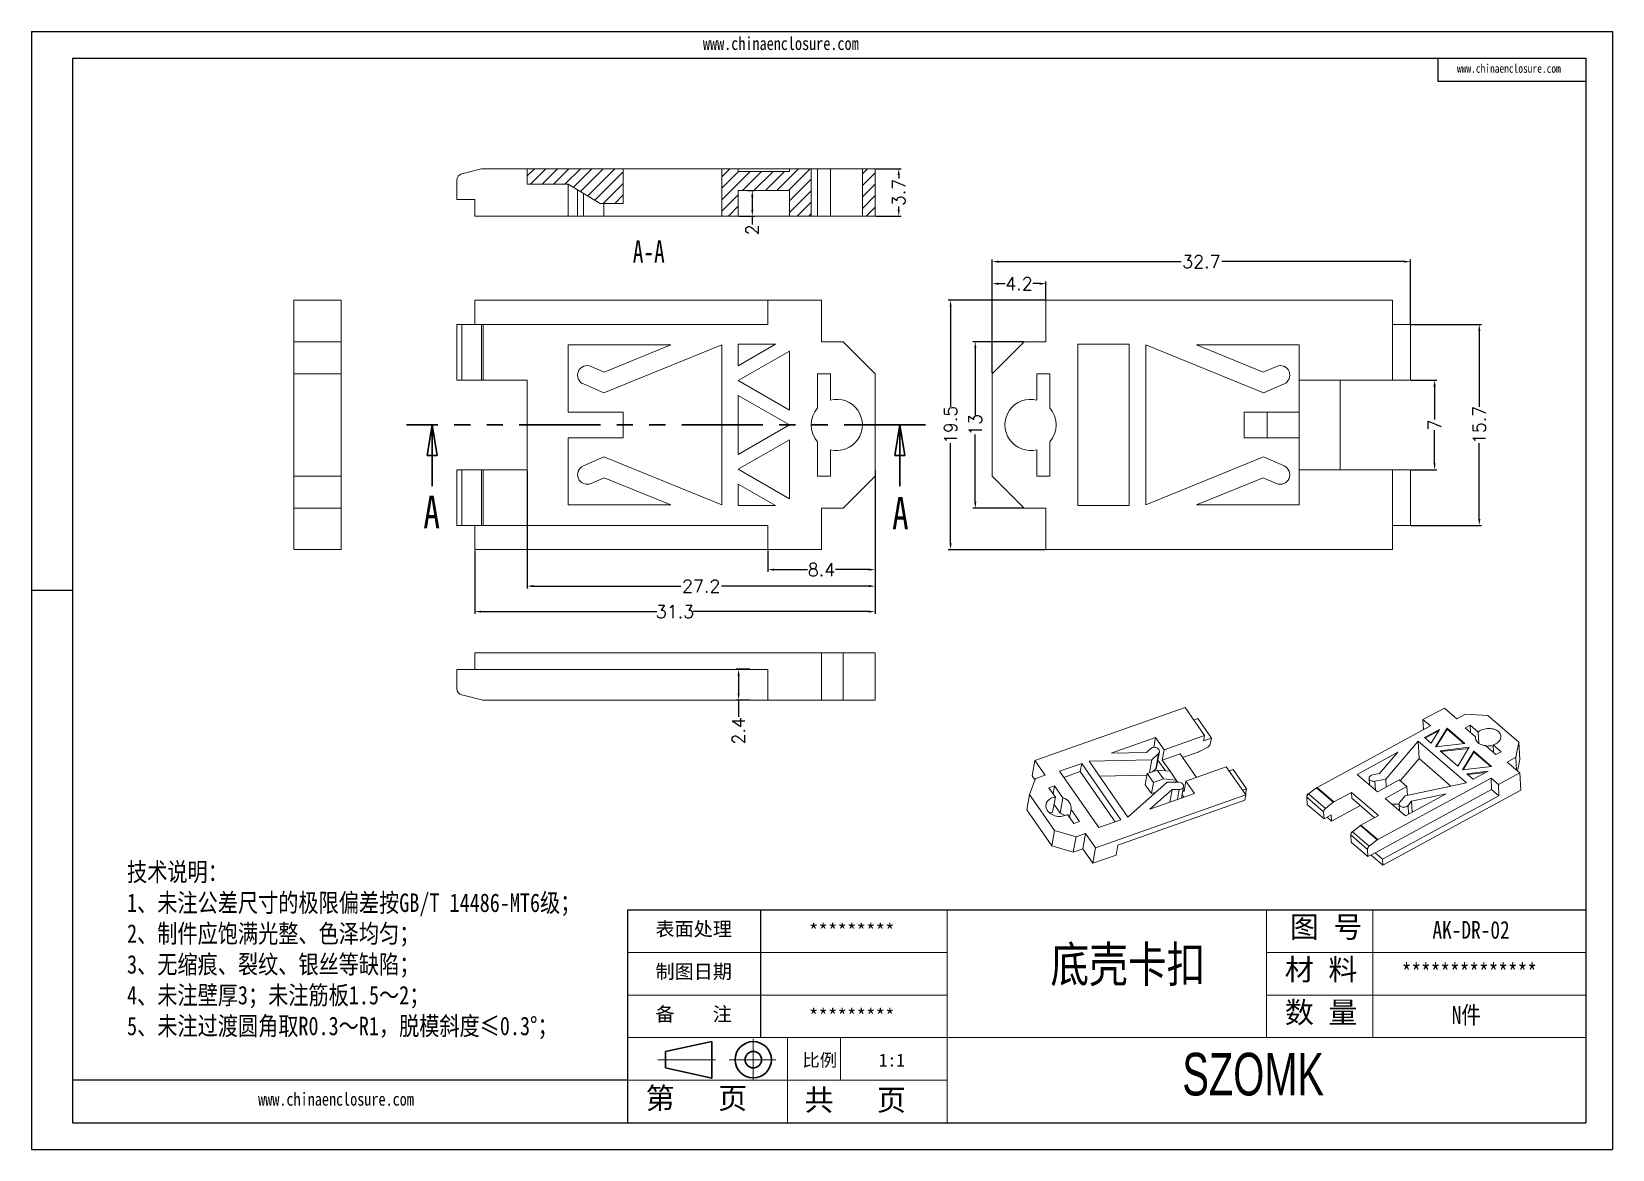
# Model space of a CAD drawing. Header units: inches. Extents: x 2138 to 2945, y 519 to 737.
# Drawn here: x 2821.9 to 2945.4, y 519 to 606.4 of the extents above; entities that cross this region are included whole.
import ezdxf

# ---------------------------------------------------------------- set-up
doc = ezdxf.new("R2010")
doc.units = ezdxf.units.IN
doc.linetypes.add('CENTER2', pattern=[28.575, 19.05, -3.175, 3.175, -3.175])
doc.linetypes.add('PHANTOM', pattern=[12.7, 6.35, -1.27, 1.27, -1.27, 1.27, -1.27])
doc.layers.add('文字', color=81, linetype='Continuous')
for name, color, linetype, lineweight in [('粗实线', 7, 'Continuous', 30), ('细实线', 3, 'Continuous', 9), ('细点划线', 2, 'CENTER2', 9)]:
    doc.layers.add(name, color=color, linetype=linetype, lineweight=lineweight)
doc.styles.add('SLDTEXTSTYLE0', font='TXT', dxfattribs={"width": 0.75})
doc.styles.add('SLDTEXTSTYLE3', font='TXT', dxfattribs={"width": 0.7})
doc.styles.get("Standard").update_dxf_attribs({"font": 'txt', "bigfont": 'gbcbig.shx'})
doc.styles.add('宋体', font='', dxfattribs={"width": 0.8, "height": 3.5})
doc.styles.add('长仿宋', font='', dxfattribs={"width": 0.7, "height": 4})
doc.styles.get('宋体').set_extended_font_data('SimSun')
doc.styles.get('长仿宋').set_extended_font_data('SimSun')
doc.dimstyles.new('1', dxfattribs={"dimtxt": 1, "dimasz": 0.5, "dimexe": 0.18, "dimexo": 0.0625, "dimgap": 0.09, "dimtad": 0, "dimzin": 12, "dimdsep": 46, "dimtxsty": 'Standard', "dimcen": 0.2, "dimclrd": 3, "dimclre": 3, "dimadec": 0, "dimazin": 0, "dimtfac": 1, "dimtofl": 0, "dimtmove": 0, "dimatfit": 3, "dimfxl": 1, "dimtolj": 1, "dimtzin": 0, "dimarcsym": 0})
pattern_1 = [(45, (0, -1.551), (-0.4490128, 0.4490128), [])]

# ---------------------------------------------------------------- blocks, each defined once
blk = doc.blocks.new('_CLOSED')
at = {"color": 0, "linetype": 'ByBlock', "lineweight": -2}
for p, q in [((-1, 0.166667), (0, 0)), ((-1, 0.166667), (-1, -0.166667)), ((0, 0), (-1, -0.166667)), ((0, 0), (-1, 0))]:
    blk.add_line(p, q, dxfattribs=at)
blk = doc.blocks.new('*D174')
at = {"color": 3, "lineweight": -2}
for p, q in [((2899.37, 582.16), (2895.43, 582.16)), ((2895.61, 581.66), (2895.61, 576.42)), ((2895.61, 569.66), (2895.61, 574.9)), ((2899.37, 569.16), (2895.43, 569.16))]:
    blk.add_line(p, q, dxfattribs=at)
at = {"color": 3}
for points in [[(2895.53, 581.66), (2895.7, 581.66), (2895.61, 582.16)], [(2895.53, 569.66), (2895.7, 569.66), (2895.61, 569.16)]]:
    blk.add_solid(points, dxfattribs=at)
at = {"layer": 'Defpoints', "color": 0}
for p in [(2895.61, 582.16), (2899.43, 582.16), (2899.43, 569.16)]:
    blk.add_point(p, dxfattribs=at)
at = {"color": 0, "insert": (2895.61, 575.66), "char_height": 1, "attachment_point": 5, "rotation": 90}
blk.add_mtext('\\A1;13', dxfattribs=at)
blk = doc.blocks.new('*D175')
at = {"color": 3, "lineweight": -2}
for p, q in [((2901.07, 585.41), (2893.5, 585.41)), ((2893.68, 584.91), (2893.68, 577.08)), ((2893.68, 566.41), (2893.68, 574.24)), ((2901.07, 565.91), (2893.5, 565.91))]:
    blk.add_line(p, q, dxfattribs=at)
at = {"color": 3}
for points in [[(2893.6, 584.91), (2893.76, 584.91), (2893.68, 585.41)], [(2893.6, 566.41), (2893.76, 566.41), (2893.68, 565.91)]]:
    blk.add_solid(points, dxfattribs=at)
at = {"layer": 'Defpoints', "color": 0}
for p in [(2893.68, 585.41), (2901.13, 585.41), (2901.13, 565.91)]:
    blk.add_point(p, dxfattribs=at)
at = {"color": 0, "insert": (2893.68, 575.66), "char_height": 1, "attachment_point": 5, "rotation": 90}
blk.add_mtext('\\A1;19.5', dxfattribs=at)
blk = doc.blocks.new('*D176')
at = {"color": 3, "lineweight": -2}
for p, q in [((2896.93, 579.72), (2896.93, 586.88)), ((2901.13, 585.47), (2901.13, 586.88)), ((2897.43, 586.7), (2897.94, 586.7)), ((2900.63, 586.7), (2900.12, 586.7))]:
    blk.add_line(p, q, dxfattribs=at)
at = {"color": 3}
for points in [[(2897.43, 586.78), (2897.43, 586.61), (2896.93, 586.7)], [(2900.63, 586.78), (2900.63, 586.61), (2901.13, 586.7)]]:
    blk.add_solid(points, dxfattribs=at)
at = {"layer": 'Defpoints', "color": 0}
for p in [(2901.13, 586.7), (2901.13, 585.41), (2896.93, 579.66)]:
    blk.add_point(p, dxfattribs=at)
at = {"color": 0, "insert": (2899.03, 586.7), "char_height": 1, "attachment_point": 5}
blk.add_mtext('\\A1;4.2', dxfattribs=at)
blk = doc.blocks.new('*D177')
at = {"color": 3, "lineweight": -2}
for p, q in [((2896.93, 579.72), (2896.93, 588.6)), ((2897.43, 588.42), (2911.69, 588.42)), ((2929.13, 588.42), (2914.87, 588.42)), ((2929.63, 583.57), (2929.63, 588.6))]:
    blk.add_line(p, q, dxfattribs=at)
at = {"color": 3}
for points in [[(2897.43, 588.5), (2897.43, 588.34), (2896.93, 588.42)], [(2929.13, 588.5), (2929.13, 588.34), (2929.63, 588.42)]]:
    blk.add_solid(points, dxfattribs=at)
at = {"layer": 'Defpoints', "color": 0}
for p in [(2929.63, 588.42), (2929.63, 583.51), (2896.93, 579.66)]:
    blk.add_point(p, dxfattribs=at)
at = {"color": 0, "insert": (2913.28, 588.42), "char_height": 1, "attachment_point": 5}
blk.add_mtext('\\A1;32.7', dxfattribs=at)
blk = doc.blocks.new('*D178')
at = {"color": 3, "lineweight": -2}
for p, q in [((2929.69, 579.16), (2931.69, 579.16)), ((2931.51, 578.66), (2931.51, 576.08)), ((2931.51, 572.66), (2931.51, 575.24)), ((2929.69, 572.16), (2931.69, 572.16))]:
    blk.add_line(p, q, dxfattribs=at)
at = {"color": 3}
for points in [[(2931.42, 578.66), (2931.59, 578.66), (2931.51, 579.16)], [(2931.42, 572.66), (2931.59, 572.66), (2931.51, 572.16)]]:
    blk.add_solid(points, dxfattribs=at)
at = {"layer": 'Defpoints', "color": 0}
for p in [(2929.63, 579.16), (2931.51, 579.16), (2929.63, 572.16)]:
    blk.add_point(p, dxfattribs=at)
at = {"color": 0, "insert": (2931.51, 575.66), "char_height": 1, "attachment_point": 5, "rotation": 90}
blk.add_mtext('\\A1;7', dxfattribs=at)
blk = doc.blocks.new('*D179')
at = {"color": 3, "lineweight": -2}
for p, q in [((2929.69, 583.51), (2935.18, 583.51)), ((2935, 583.01), (2935, 577.08)), ((2935, 568.31), (2935, 574.24)), ((2929.69, 567.81), (2935.18, 567.81))]:
    blk.add_line(p, q, dxfattribs=at)
at = {"color": 3}
for points in [[(2934.92, 583.01), (2935.09, 583.01), (2935, 583.51)], [(2934.92, 568.31), (2935.09, 568.31), (2935, 567.81)]]:
    blk.add_solid(points, dxfattribs=at)
at = {"layer": 'Defpoints', "color": 0}
for p in [(2929.63, 583.51), (2935, 583.51), (2929.63, 567.81)]:
    blk.add_point(p, dxfattribs=at)
at = {"color": 0, "insert": (2935, 575.66), "char_height": 1, "attachment_point": 5, "rotation": 90}
blk.add_mtext('\\A1;15.7', dxfattribs=at)
blk = doc.blocks.new('*D180')
at = {"color": 3, "lineweight": -2}
for p, q in [((2887.79, 571.6), (2887.79, 564.17)), ((2879.39, 565.85), (2879.39, 564.17)), ((2879.89, 564.35), (2882.5, 564.35)), ((2887.29, 564.35), (2884.68, 564.35))]:
    blk.add_line(p, q, dxfattribs=at)
at = {"color": 3}
for points in [[(2879.89, 564.43), (2879.89, 564.27), (2879.39, 564.35)], [(2887.29, 564.43), (2887.29, 564.27), (2887.79, 564.35)]]:
    blk.add_solid(points, dxfattribs=at)
at = {"layer": 'Defpoints', "color": 0}
for p in [(2887.79, 571.66), (2879.39, 565.91), (2879.39, 564.35)]:
    blk.add_point(p, dxfattribs=at)
at = {"color": 0, "insert": (2883.59, 564.35), "char_height": 1, "attachment_point": 5}
blk.add_mtext('\\A1;8.4', dxfattribs=at)
blk = doc.blocks.new('*D181')
at = {"color": 3, "lineweight": -2}
for p, q in [((2887.79, 571.6), (2887.79, 560.89)), ((2856.49, 565.85), (2856.49, 560.89)), ((2856.99, 561.07), (2870.72, 561.07)), ((2887.29, 561.07), (2873.56, 561.07))]:
    blk.add_line(p, q, dxfattribs=at)
at = {"color": 3}
for points in [[(2856.99, 561.15), (2856.99, 560.99), (2856.49, 561.07)], [(2887.29, 561.15), (2887.29, 560.99), (2887.79, 561.07)]]:
    blk.add_solid(points, dxfattribs=at)
at = {"layer": 'Defpoints', "color": 0}
for p in [(2887.79, 571.66), (2856.49, 565.91), (2887.79, 561.07)]:
    blk.add_point(p, dxfattribs=at)
at = {"color": 0, "insert": (2872.14, 561.07), "char_height": 1, "attachment_point": 5}
blk.add_mtext('\\A1;31.3', dxfattribs=at)
blk = doc.blocks.new('*D182')
at = {"color": 3, "lineweight": -2}
for p, q in [((2860.59, 572.1), (2860.59, 562.88)), ((2887.79, 572.1), (2887.79, 562.88)), ((2861.09, 563.06), (2872.6, 563.06)), ((2887.29, 563.06), (2875.78, 563.06))]:
    blk.add_line(p, q, dxfattribs=at)
at = {"color": 3}
for points in [[(2861.09, 563.15), (2861.09, 562.98), (2860.59, 563.06)], [(2887.29, 563.15), (2887.29, 562.98), (2887.79, 563.06)]]:
    blk.add_solid(points, dxfattribs=at)
at = {"layer": 'Defpoints', "color": 0}
for p in [(2860.59, 572.16), (2887.79, 572.16), (2887.79, 563.06)]:
    blk.add_point(p, dxfattribs=at)
at = {"color": 0, "insert": (2874.19, 563.06), "char_height": 1, "attachment_point": 5}
blk.add_mtext('\\A1;27.2', dxfattribs=at)
blk = doc.blocks.new('*D183')
at = {"color": 3, "lineweight": -2}
for p, q in [((2887.85, 595.68), (2889.81, 595.68)), ((2889.63, 595.18), (2889.63, 594.92)), ((2887.85, 591.98), (2889.81, 591.98)), ((2889.63, 592.48), (2889.63, 592.74))]:
    blk.add_line(p, q, dxfattribs=at)
at = {"color": 3}
for points in [[(2889.54, 595.18), (2889.71, 595.18), (2889.63, 595.68)], [(2889.54, 592.48), (2889.71, 592.48), (2889.63, 591.98)]]:
    blk.add_solid(points, dxfattribs=at)
at = {"layer": 'Defpoints', "color": 0}
for p in [(2887.79, 595.68), (2889.63, 595.68), (2887.79, 591.98)]:
    blk.add_point(p, dxfattribs=at)
at = {"color": 0, "insert": (2889.63, 593.83), "char_height": 1, "attachment_point": 5, "rotation": 90}
blk.add_mtext('\\A1;3.7', dxfattribs=at)
blk = doc.blocks.new('*D184')
at = {"color": 3, "lineweight": -2}
for p, q in [((2877.81, 593.98), (2878.36, 593.98)), ((2878.18, 593.48), (2878.18, 592.48)), ((2877.15, 591.98), (2878.36, 591.98)), ((2878.18, 591.98), (2878.18, 591.32))]:
    blk.add_line(p, q, dxfattribs=at)
at = {"color": 3}
for points in [[(2878.1, 593.48), (2878.27, 593.48), (2878.18, 593.98)], [(2878.1, 592.48), (2878.27, 592.48), (2878.18, 591.98)]]:
    blk.add_solid(points, dxfattribs=at)
at = {"layer": 'Defpoints', "color": 0}
for p in [(2877.75, 593.98), (2878.18, 593.98), (2877.09, 591.98)]:
    blk.add_point(p, dxfattribs=at)
at = {"color": 0, "insert": (2878.18, 590.9), "char_height": 1, "attachment_point": 5, "rotation": 90}
blk.add_mtext('\\A1;2', dxfattribs=at)
blk = doc.blocks.new('*D185')
at = {"color": 3, "lineweight": -2}
for p, q in [((2877.98, 556.56), (2876.93, 556.56)), ((2877.11, 556.06), (2877.11, 554.66)), ((2877.98, 554.16), (2876.93, 554.16)), ((2877.11, 554.16), (2877.11, 552.84))]:
    blk.add_line(p, q, dxfattribs=at)
at = {"color": 3}
for points in [[(2877.03, 556.06), (2877.19, 556.06), (2877.11, 556.56)], [(2877.03, 554.66), (2877.19, 554.66), (2877.11, 554.16)]]:
    blk.add_solid(points, dxfattribs=at)
at = {"layer": 'Defpoints', "color": 0}
for p in [(2878.04, 556.56), (2877.11, 554.16), (2878.04, 554.16)]:
    blk.add_point(p, dxfattribs=at)
at = {"color": 0, "insert": (2877.11, 551.75), "char_height": 1, "attachment_point": 5, "rotation": 90}
blk.add_mtext('\\A1;2.4', dxfattribs=at)

msp = doc.modelspace()

# ---------------------------------------------------------------- hatches: boundary and pattern name
at = {"linetype": 'Continuous', "lineweight": 0}
h = msp.add_hatch(dxfattribs=at)
h.set_pattern_fill('ANSI31', color=4, scale=0.2, style=0)
h.set_pattern_definition(pattern_1)
h.paths.add_polyline_path([(2868.089, 592.978), (2868.089, 595.678), (2860.589, 595.678), (2860.589, 594.478), (2863.789, 594.478), (2866.289, 592.978)], flags=0)
h = msp.add_hatch(dxfattribs=at)
h.set_pattern_fill('ANSI31', color=4, scale=0.2, style=0)
h.set_pattern_definition(pattern_1)
h.paths.add_polyline_path([(2882.789, 591.978), (2882.789, 595.678), (2881.089, 595.678), (2881.089, 595.478), (2877.089, 595.478), (2877.089, 595.678), (2875.789, 595.678), (2875.789, 591.978), (2877.089, 591.978), (2877.089, 593.978), (2881.089, 593.978), (2881.089, 591.978)], flags=0)
h = msp.add_hatch(dxfattribs=at)
h.set_pattern_fill('ANSI31', color=4, scale=0.2, style=0)
h.set_pattern_definition(pattern_1)
h.paths.add_polyline_path([(2887.789, 591.978), (2887.789, 595.678), (2886.789, 595.678), (2886.789, 591.978)], flags=0)

# ---------------------------------------------------------------- linework, layer by layer
for p, q in [((2821.856, 606.398), (2945.405, 606.398)), ((2821.856, 606.398), (2821.856, 519.041)), ((2945.405, 606.398), (2945.405, 519.041)), ((2825.053, 604.318), (2943.325, 604.318)), ((2825.053, 604.318), (2825.053, 521.121)), ((2931.77, 604.318), (2931.77, 602.513)), ((2943.325, 604.318), (2943.325, 521.121)), ((2931.77, 602.513), (2943.325, 602.513)), ((2825.053, 562.72), (2821.856, 562.72)), ((2821.856, 559.484), (2821.856, 519.041)), ((2868.447, 521.121), (2868.447, 537.76)), ((2868.447, 537.76), (2943.325, 537.76)), ((2878.847, 527.776), (2878.847, 537.76)), ((2868.447, 524.448), (2825.053, 524.448)), ((2825.053, 521.121), (2943.325, 521.121)), ((2821.856, 519.041), (2945.405, 519.041)), ((2821.856, 519.041), (2879.055, 519.041))]:
    msp.add_line(p, q)
at = {"color": 7, "linetype": 'Continuous', "lineweight": 15}
for p, q in [((2857.029, 595.663), (2855.468, 595.273)), ((2860.589, 595.678), (2857.151, 595.678)), ((2860.589, 595.678), (2860.589, 594.478)), ((2868.089, 595.678), (2860.589, 595.678)), ((2868.089, 595.678), (2868.089, 592.978)), ((2868.089, 595.678), (2875.789, 595.678)), ((2877.089, 595.678), (2875.789, 595.678)), ((2875.789, 595.678), (2875.789, 591.978)), ((2877.089, 595.478), (2877.089, 595.678)), ((2881.089, 595.678), (2877.089, 595.678)), ((2881.089, 595.678), (2881.089, 595.478)), ((2882.789, 595.678), (2881.089, 595.678)), ((2883.289, 595.678), (2882.789, 595.678)), ((2882.789, 591.978), (2882.789, 595.678)), ((2883.289, 591.978), (2883.289, 595.678)), ((2884.289, 595.678), (2883.289, 595.678)), ((2884.289, 595.678), (2884.289, 591.978)), ((2886.789, 595.678), (2884.289, 595.678)), ((2886.789, 595.678), (2886.789, 591.978)), ((2887.789, 595.678), (2886.789, 595.678)), ((2887.789, 591.978), (2887.789, 595.678)), ((2855.089, 593.278), (2855.089, 594.788)), ((2860.589, 594.478), (2863.789, 594.478)), ((2866.289, 592.978), (2863.789, 594.478)), ((2863.789, 594.478), (2863.789, 591.978)), ((2877.089, 595.478), (2881.089, 595.478)), ((2855.089, 593.278), (2856.489, 593.278)), ((2856.489, 593.278), (2856.489, 591.978)), ((2864.527, 594.036), (2864.527, 591.978)), ((2881.089, 593.978), (2877.089, 593.978)), ((2877.089, 591.978), (2877.089, 593.978)), ((2881.089, 593.978), (2881.089, 591.978)), ((2856.489, 591.978), (2863.789, 591.978)), ((2863.789, 591.978), (2864.527, 591.978)), ((2864.977, 591.978), (2864.527, 591.978)), ((2866.58, 591.978), (2864.977, 591.978)), ((2866.289, 592.978), (2868.089, 592.978)), ((2866.58, 592.978), (2866.58, 591.978)), ((2875.789, 591.978), (2866.58, 591.978)), ((2877.089, 591.978), (2875.789, 591.978)), ((2877.089, 591.978), (2881.089, 591.978)), ((2882.789, 591.978), (2881.089, 591.978)), ((2882.789, 591.978), (2883.289, 591.978)), ((2883.289, 591.978), (2884.289, 591.978)), ((2884.289, 591.978), (2886.789, 591.978)), ((2887.789, 591.978), (2886.789, 591.978)), ((2846.061, 585.411), (2842.361, 585.411)), ((2842.361, 585.411), (2842.361, 582.161)), ((2846.061, 582.161), (2846.061, 585.411)), ((2856.489, 585.411), (2856.489, 583.511)), ((2879.389, 585.411), (2856.489, 585.411)), ((2879.389, 583.511), (2879.389, 585.411)), ((2883.589, 585.411), (2879.389, 585.411)), ((2883.589, 585.411), (2883.589, 582.161)), ((2901.131, 582.161), (2901.131, 585.411)), ((2901.131, 585.411), (2928.231, 585.411)), ((2928.231, 585.411), (2928.231, 579.161)), ((2855.089, 579.161), (2855.089, 583.511)), ((2855.089, 583.511), (2855.468, 583.511)), ((2855.468, 583.511), (2855.468, 579.161)), ((2855.468, 583.511), (2857.029, 583.511)), ((2857.029, 579.161), (2857.029, 583.511)), ((2857.029, 583.511), (2857.151, 583.511)), ((2857.151, 583.511), (2857.151, 579.161)), ((2857.151, 583.511), (2879.389, 583.511)), ((2929.631, 583.511), (2928.231, 583.511)), ((2929.631, 579.161), (2929.631, 583.511)), ((2842.361, 579.661), (2842.361, 582.161)), ((2842.361, 582.161), (2846.061, 582.161)), ((2846.061, 582.161), (2846.061, 579.661)), ((2880.001, 581.961), (2877.089, 581.961)), ((2877.089, 581.961), (2877.089, 580.28)), ((2877.089, 580.28), (2880.001, 581.961)), ((2883.589, 582.161), (2885.289, 582.161)), ((2887.789, 579.661), (2885.289, 582.161)), ((2899.431, 582.161), (2896.931, 579.661)), ((2899.431, 582.161), (2901.131, 582.161)), ((2907.631, 581.961), (2903.631, 581.961)), ((2903.631, 581.961), (2903.631, 569.361)), ((2907.631, 569.361), (2907.631, 581.961)), ((2863.789, 581.911), (2871.812, 581.911)), ((2863.789, 576.661), (2863.789, 581.911)), ((2866.58, 578.161), (2875.789, 581.911)), ((2871.812, 581.911), (2866.601, 579.789)), ((2875.789, 581.911), (2875.789, 569.411)), ((2877.089, 579.125), (2881.089, 581.434)), ((2881.089, 576.816), (2881.089, 581.434)), ((2908.931, 581.911), (2918.14, 578.161)), ((2908.931, 581.911), (2908.931, 569.411)), ((2920.931, 581.911), (2912.908, 581.911)), ((2918.12, 579.789), (2912.908, 581.911)), ((2920.931, 579.161), (2920.931, 581.911)), ((2846.061, 579.661), (2842.361, 579.661)), ((2842.361, 571.661), (2842.361, 579.661)), ((2846.061, 571.661), (2846.061, 579.661)), ((2866.601, 579.789), (2865.577, 580.236)), ((2884.289, 579.661), (2883.289, 579.661)), ((2883.289, 579.661), (2883.289, 576.984)), ((2884.289, 577.597), (2884.289, 579.661)), ((2887.789, 571.661), (2887.789, 579.661)), ((2896.931, 571.661), (2896.931, 579.661)), ((2901.431, 579.661), (2900.431, 579.661)), ((2900.431, 579.661), (2900.431, 577.597)), ((2901.431, 576.984), (2901.431, 579.661)), ((2919.144, 580.236), (2918.12, 579.789)), ((2855.468, 579.161), (2855.089, 579.161)), ((2857.029, 579.161), (2855.468, 579.161)), ((2857.151, 579.161), (2857.029, 579.161)), ((2860.589, 579.161), (2857.151, 579.161)), ((2860.589, 572.161), (2860.589, 579.161)), ((2864.977, 578.861), (2866.58, 578.161)), ((2881.089, 576.816), (2877.089, 579.125)), ((2918.14, 578.161), (2919.744, 578.861)), ((2928.231, 579.161), (2920.931, 579.161)), ((2920.931, 579.161), (2920.931, 576.661)), ((2924.131, 572.161), (2924.131, 579.161)), ((2929.631, 579.161), (2928.231, 579.161)), ((2881.089, 575.661), (2877.089, 577.97)), ((2877.089, 577.97), (2877.089, 573.351)), ((2868.089, 576.661), (2863.789, 576.661)), ((2868.089, 574.661), (2868.089, 576.661)), ((2916.631, 576.661), (2918.431, 576.661)), ((2916.631, 574.661), (2916.631, 576.661)), ((2918.431, 574.661), (2918.431, 576.661)), ((2918.431, 576.661), (2920.931, 576.661)), ((2920.931, 576.661), (2920.931, 574.661)), ((2863.789, 574.661), (2868.089, 574.661)), ((2863.789, 569.411), (2863.789, 574.661)), ((2877.089, 573.351), (2881.089, 575.661)), ((2877.089, 572.197), (2881.089, 574.506)), ((2881.089, 569.887), (2881.089, 574.506)), ((2918.431, 574.661), (2916.631, 574.661)), ((2920.931, 574.661), (2918.431, 574.661)), ((2920.931, 574.661), (2920.931, 572.161)), ((2883.289, 574.338), (2883.289, 571.661)), ((2884.289, 571.661), (2884.289, 573.724)), ((2900.431, 573.724), (2900.431, 571.661)), ((2901.431, 571.661), (2901.431, 574.338)), ((2855.089, 567.811), (2855.089, 572.161)), ((2855.089, 572.161), (2855.468, 572.161)), ((2855.468, 572.161), (2855.468, 567.811)), ((2855.468, 572.161), (2857.029, 572.161)), ((2857.029, 567.811), (2857.029, 572.161)), ((2857.029, 572.161), (2857.151, 572.161)), ((2857.151, 572.161), (2857.151, 567.811)), ((2857.151, 572.161), (2860.589, 572.161)), ((2864.977, 572.461), (2866.58, 573.161)), ((2866.58, 573.161), (2875.789, 569.411)), ((2877.089, 572.197), (2881.089, 569.887)), ((2908.931, 569.411), (2918.14, 573.161)), ((2918.14, 573.161), (2919.744, 572.461)), ((2920.931, 569.411), (2920.931, 572.161)), ((2920.931, 572.161), (2928.231, 572.161)), ((2928.231, 572.161), (2928.231, 565.911)), ((2928.231, 572.161), (2929.631, 572.161)), ((2929.631, 567.811), (2929.631, 572.161)), ((2842.361, 569.161), (2842.361, 571.661)), ((2842.361, 571.661), (2846.061, 571.661)), ((2846.061, 571.661), (2846.061, 569.161)), ((2866.601, 571.533), (2865.577, 571.086)), ((2871.812, 569.411), (2866.601, 571.533)), ((2877.089, 571.042), (2877.089, 569.361)), ((2877.089, 571.042), (2880.001, 569.361)), ((2883.289, 571.661), (2884.289, 571.661)), ((2885.289, 569.161), (2887.789, 571.661)), ((2896.931, 571.661), (2899.431, 569.161)), ((2900.431, 571.661), (2901.431, 571.661)), ((2918.12, 571.533), (2912.908, 569.411)), ((2919.144, 571.086), (2918.12, 571.533)), ((2846.061, 569.161), (2842.361, 569.161)), ((2842.361, 565.911), (2842.361, 569.161)), ((2846.061, 569.161), (2846.061, 565.911)), ((2871.812, 569.411), (2863.789, 569.411)), ((2877.089, 569.361), (2880.001, 569.361)), ((2883.589, 569.161), (2885.289, 569.161)), ((2883.589, 565.911), (2883.589, 569.161)), ((2899.431, 569.161), (2901.131, 569.161)), ((2901.131, 569.161), (2901.131, 565.911)), ((2903.631, 569.361), (2907.631, 569.361)), ((2912.908, 569.411), (2920.931, 569.411)), ((2855.468, 567.811), (2855.089, 567.811)), ((2857.029, 567.811), (2855.468, 567.811)), ((2856.489, 567.811), (2856.489, 565.911)), ((2857.151, 567.811), (2857.029, 567.811)), ((2857.151, 567.811), (2879.389, 567.811)), ((2879.389, 567.811), (2879.389, 565.911)), ((2929.631, 567.811), (2928.231, 567.811)), ((2846.061, 565.911), (2842.361, 565.911)), ((2879.389, 565.911), (2856.489, 565.911)), ((2879.389, 565.911), (2883.589, 565.911)), ((2928.231, 565.911), (2901.131, 565.911)), ((2856.489, 556.556), (2856.489, 557.856)), ((2883.589, 557.856), (2856.489, 557.856)), ((2883.589, 557.856), (2883.589, 554.156)), ((2885.289, 557.856), (2883.589, 557.856)), ((2885.289, 554.156), (2885.289, 557.856)), ((2885.289, 557.856), (2887.789, 557.856)), ((2887.789, 557.856), (2887.789, 554.156)), ((2855.089, 556.556), (2856.489, 556.556)), ((2855.089, 556.556), (2855.089, 555.047)), ((2879.389, 556.556), (2856.489, 556.556)), ((2879.389, 556.556), (2879.389, 554.156)), ((2855.468, 554.561), (2857.029, 554.171)), ((2857.151, 554.156), (2879.389, 554.156)), ((2883.589, 554.156), (2879.389, 554.156)), ((2883.589, 554.156), (2885.289, 554.156)), ((2887.789, 554.156), (2885.289, 554.156)), ((2900.274, 549.421), (2912.014, 553.578)), ((2912.014, 553.578), (2913.532, 551.391)), ((2932.274, 553.535), (2930.603, 552.628)), ((2932.274, 553.535), (2933.256, 552.691)), ((2913.007, 552.709), (2912.694, 552.598)), ((2914.063, 551.186), (2913.007, 552.709)), ((2931.177, 552.134), (2930.603, 552.628)), ((2930.646, 551.847), (2930.603, 552.628)), ((2933.256, 552.691), (2933.932, 553.058)), ((2935.682, 552.949), (2933.932, 553.058)), ((2938.098, 550.872), (2935.682, 552.949)), ((2909.701, 551.233), (2906.226, 550.003)), ((2909.564, 550.464), (2909.701, 551.233)), ((2910.369, 550.271), (2909.701, 551.233)), ((2913.532, 551.391), (2910.369, 550.271)), ((2913.457, 550.971), (2913.532, 551.391)), ((2914.063, 551.186), (2913.457, 550.971)), ((2914.063, 551.186), (2913.976, 550.7)), ((2922.327, 547.331), (2931.177, 552.134)), ((2931.888, 551.864), (2930.729, 551.235)), ((2930.729, 551.235), (2931.237, 550.799)), ((2931.819, 551.751), (2930.784, 551.189)), ((2931.237, 550.799), (2931.888, 551.864)), ((2931.586, 550.499), (2932.48, 551.963)), ((2931.639, 550.505), (2932.484, 551.889)), ((2933.875, 550.763), (2932.48, 551.963)), ((2932.484, 551.889), (2932.48, 551.963)), ((2933.803, 550.755), (2932.484, 551.889)), ((2934.289, 552.193), (2933.891, 551.977)), ((2933.891, 551.977), (2934.7, 551.282)), ((2934.913, 551.657), (2934.289, 552.193)), ((2934.322, 551.607), (2934.289, 552.193)), ((2934.708, 551.133), (2934.7, 551.282)), ((2934.913, 551.657), (2934.961, 550.784)), ((2908.999, 550.059), (2906.226, 550.003)), ((2909.334, 550.373), (2908.999, 550.059)), ((2909.403, 549.492), (2909.928, 549.984)), ((2909.715, 548.791), (2909.928, 549.984)), ((2909.787, 548.919), (2910, 550.112)), ((2910.225, 549.465), (2910.369, 550.271)), ((2911.612, 549.956), (2910.225, 549.465)), ((2912.891, 548.111), (2911.612, 549.956)), ((2911.813, 549.665), (2913.032, 550.096)), ((2913.085, 550.12), (2913.784, 550.485)), ((2925.452, 548.349), (2928.644, 550.082)), ((2928.644, 550.082), (2927.211, 548.406)), ((2927.695, 547.979), (2930.227, 550.941)), ((2930.227, 550.941), (2934.002, 547.696)), ((2930.227, 550.941), (2930.303, 549.577)), ((2933.875, 550.763), (2931.586, 550.499)), ((2934.224, 550.464), (2931.935, 550.199)), ((2931.935, 550.199), (2933.33, 549)), ((2934.175, 550.384), (2932.011, 550.134)), ((2933.33, 549), (2934.224, 550.464)), ((2933.678, 548.7), (2934.573, 550.164)), ((2933.731, 548.706), (2934.577, 550.09)), ((2935.968, 548.965), (2934.573, 550.164)), ((2934.577, 550.09), (2934.573, 550.164)), ((2935.896, 548.956), (2934.577, 550.09)), ((2935.499, 550.595), (2936.307, 549.9)), ((2936.705, 550.116), (2936.082, 550.652)), ((2936.115, 550.066), (2936.082, 550.652)), ((2936.307, 549.9), (2936.705, 550.116)), ((2937.858, 549.683), (2938.098, 550.872)), ((2938.098, 550.872), (2938.174, 549.508)), ((2900.274, 549.421), (2900.06, 548.228)), ((2901.063, 548.284), (2900.274, 549.421)), ((2903.927, 549.211), (2902.195, 548.597)), ((2902.195, 548.597), (2905.255, 544.186)), ((2903.812, 548.566), (2902.531, 548.112)), ((2903.812, 548.566), (2903.927, 549.211)), ((2906.536, 544.64), (2903.812, 548.566)), ((2906.988, 544.8), (2903.927, 549.211)), ((2904.503, 549.393), (2909.403, 549.492)), ((2904.503, 549.393), (2907.539, 545.017)), ((2909.056, 548.414), (2909.836, 548.69)), ((2909.221, 548.472), (2909.403, 549.492)), ((2909.715, 548.791), (2909.467, 548.559)), ((2910.322, 547.99), (2909.836, 548.69)), ((2909.836, 548.69), (2910.833, 548.59)), ((2910.47, 548.626), (2909.885, 549.469)), ((2910.225, 549.465), (2910.833, 548.59)), ((2910.833, 548.59), (2911.318, 547.89)), ((2912.07, 547.82), (2915.232, 548.94)), ((2915.232, 548.94), (2916.75, 546.752)), ((2915.451, 548.625), (2915.764, 548.736)), ((2916.82, 547.213), (2915.764, 548.736)), ((2930.303, 549.577), (2928.826, 547.849)), ((2930.303, 549.577), (2932.79, 547.439)), ((2933.678, 548.7), (2935.968, 548.965)), ((2934.027, 548.4), (2935.694, 548.593)), ((2934.535, 547.964), (2935.694, 548.593)), ((2937.182, 549.316), (2937.858, 549.683)), ((2938.163, 548.472), (2937.182, 549.316)), ((2937.914, 548.687), (2937.858, 549.683)), ((2938.174, 549.508), (2937.994, 548.617)), ((2900.327, 548.023), (2899.851, 546.764)), ((2900.06, 548.228), (2900.283, 547.907)), ((2900.327, 548.023), (2901.063, 548.284)), ((2901.8, 547.454), (2901.367, 547.301)), ((2901.8, 547.454), (2901.69, 546.836)), ((2902.451, 546.517), (2901.8, 547.454)), ((2909.035, 548.296), (2905.316, 548.221)), ((2907.539, 545.017), (2910.618, 547.742)), ((2909.056, 548.414), (2908.901, 547.543)), ((2909.386, 546.843), (2908.901, 547.543)), ((2909.542, 547.714), (2909.056, 548.414)), ((2909.542, 547.714), (2909.386, 546.843)), ((2910.322, 547.99), (2909.542, 547.714)), ((2911.318, 547.89), (2910.322, 547.99)), ((2910.618, 547.742), (2911.482, 547.743)), ((2911.318, 547.89), (2911.292, 547.743)), ((2911.318, 547.89), (2911.42, 547.743)), ((2911.73, 546.501), (2911.889, 547.391)), ((2911.926, 547.014), (2912.07, 547.82)), ((2912.738, 546.858), (2912.07, 547.82)), ((2922.327, 547.331), (2923.64, 546.202)), ((2927.037, 546.986), (2925.452, 548.349)), ((2926.383, 548.037), (2926.411, 547.525)), ((2927.211, 548.406), (2926.669, 548.301)), ((2926.845, 547.814), (2927.695, 547.979)), ((2928.748, 547.915), (2927.037, 546.986)), ((2927.068, 543.255), (2935.918, 548.058)), ((2927.641, 546.467), (2929.352, 547.396)), ((2927.695, 547.979), (2927.729, 547.362)), ((2929.352, 547.396), (2928.748, 547.915)), ((2929.205, 546.681), (2934.002, 547.696)), ((2929.39, 546.72), (2929.352, 547.396)), ((2934.027, 548.4), (2934.535, 547.964)), ((2934.103, 548.335), (2935.52, 548.499)), ((2935.918, 548.058), (2936.492, 547.565)), ((2935.967, 547.173), (2935.918, 548.058)), ((2936.492, 547.565), (2938.163, 548.472)), ((2936.541, 546.68), (2936.492, 547.565)), ((2938.239, 547.108), (2938.163, 548.472)), ((2899.851, 546.764), (2899.638, 545.571)), ((2901.794, 543.964), (2899.851, 546.764)), ((2901.367, 547.301), (2901.868, 546.579)), ((2901.655, 545.386), (2901.868, 546.579)), ((2902.451, 546.517), (2902.237, 545.324)), ((2916.75, 546.752), (2905.01, 542.595)), ((2906.755, 542.82), (2916.675, 546.333)), ((2911.004, 547.169), (2909.262, 545.627)), ((2909.262, 545.627), (2912.738, 546.858)), ((2909.745, 546.97), (2909.386, 546.843)), ((2910.828, 546.181), (2911.004, 547.169)), ((2911.556, 547.17), (2911.004, 547.169)), ((2911.902, 546.562), (2911.774, 546.747)), ((2911.843, 547.134), (2911.926, 547.014)), ((2916.82, 547.213), (2916.508, 547.102)), ((2916.675, 546.333), (2916.75, 546.752)), ((2916.82, 547.213), (2916.741, 546.767)), ((2922.838, 545.428), (2921.524, 546.557)), ((2921.555, 546.001), (2921.524, 546.557)), ((2921.86, 546.971), (2921.539, 546.797)), ((2921.539, 546.797), (2921.546, 546.664)), ((2921.539, 546.797), (2921.596, 546.748)), ((2921.665, 546.818), (2922.279, 547.299)), ((2921.665, 546.818), (2922.979, 545.689)), ((2923.592, 546.17), (2922.279, 547.299)), ((2923.592, 546.17), (2922.979, 545.689)), ((2925.009, 546.944), (2923.64, 546.202)), ((2927.123, 545.127), (2925.009, 546.944)), ((2925.033, 546.502), (2925.009, 546.944)), ((2926.822, 544.964), (2925.033, 546.502)), ((2926.854, 542.227), (2935.967, 547.173)), ((2936.541, 546.68), (2927.428, 541.734)), ((2927.454, 541.254), (2938.239, 547.108)), ((2929.227, 545.104), (2927.641, 546.467)), ((2928.778, 546.152), (2929.205, 546.681)), ((2932.42, 546.837), (2929.227, 545.104)), ((2929.705, 546.262), (2929.432, 545.925)), ((2932.42, 546.837), (2929.705, 546.262)), ((2929.705, 546.262), (2929.753, 545.39)), ((2935.967, 547.173), (2936.541, 546.68)), ((2901.581, 542.771), (2899.638, 545.571)), ((2901.766, 546.004), (2902.237, 545.324)), ((2902.809, 545.223), (2903.31, 544.501)), ((2902.983, 544.973), (2903.093, 545.591)), ((2903.744, 544.654), (2903.093, 545.591)), ((2922.869, 544.871), (2921.555, 546.001)), ((2922.869, 544.871), (2922.838, 545.428)), ((2922.869, 544.871), (2923.426, 545.174)), ((2923.101, 544.997), (2923.453, 544.695)), ((2923.426, 545.174), (2923.453, 544.695)), ((2923.453, 544.695), (2925.71, 545.92)), ((2925.754, 544.384), (2927.123, 545.127)), ((2928.163, 546.018), (2928.691, 546.012)), ((2928.691, 546.012), (2928.731, 546.033)), ((2928.731, 546.018), (2928.759, 545.506)), ((2901.581, 542.771), (2901.794, 543.964)), ((2901.794, 543.964), (2903.484, 543.472)), ((2903.31, 544.501), (2903.744, 544.654)), ((2903.484, 543.472), (2904.221, 543.733)), ((2904.221, 543.733), (2904.008, 542.54)), ((2904.221, 543.733), (2905.01, 542.595)), ((2905.255, 544.186), (2906.988, 544.8)), ((2925.093, 543.871), (2925.706, 544.352)), ((2925.093, 543.871), (2926.407, 542.742)), ((2927.02, 543.223), (2925.706, 544.352)), ((2925.754, 544.384), (2927.068, 543.255)), ((2903.271, 542.279), (2901.581, 542.771)), ((2903.484, 543.472), (2903.271, 542.279)), ((2904.008, 542.54), (2903.271, 542.279)), ((2904.797, 541.402), (2904.008, 542.54)), ((2905.01, 542.595), (2904.797, 541.402)), ((2906.755, 542.82), (2906.617, 542.047)), ((2926.266, 542.481), (2924.952, 543.611)), ((2924.952, 543.611), (2924.983, 543.054)), ((2926.297, 541.925), (2924.983, 543.054)), ((2926.297, 541.925), (2926.266, 542.481)), ((2927.02, 543.223), (2926.407, 542.742)), ((2906.617, 542.047), (2904.797, 541.402)), ((2926.297, 541.925), (2926.854, 542.227)), ((2926.529, 542.05), (2927.454, 541.254)), ((2926.854, 542.227), (2927.428, 541.734)), ((2927.428, 541.734), (2927.454, 541.254))]:
    msp.add_line(p, q, dxfattribs=at)
at = {"color": 8, "linetype": 'Continuous', "lineweight": 15}
for p, q in [((2864.977, 593.766), (2864.977, 591.978)), ((2926.845, 547.814), (2926.884, 547.118)), ((2911.417, 546.39), (2911.556, 547.17)), ((2929.432, 545.925), (2929.47, 545.236))]:
    msp.add_line(p, q, dxfattribs=at)
at = {"color": 1, "linetype": 'PHANTOM', "lineweight": 30}
msp.add_line((2891.713, 575.661), (2851.165, 575.661), dxfattribs=at)
at = {"color": 7, "linetype": 'Continuous', "lineweight": 30}
for p, q in [((2853.165, 570.861), (2853.165, 575.661)), ((2889.713, 570.861), (2889.713, 575.661))]:
    msp.add_line(p, q, dxfattribs=at)
at = {"color": 7, "linetype": 'Continuous', "lineweight": 15, "flags": 128}
for points in [[(2934.7, 551.282), (2934.698, 551.201), (2934.711, 551.121), (2934.738, 551.042), (2934.779, 550.967), (2934.834, 550.896), (2934.9, 550.831), (2934.979, 550.771), (2935.068, 550.719), (2935.165, 550.675), (2935.271, 550.639), (2935.383, 550.613), (2935.499, 550.595)], [(2936.082, 550.652), (2936.188, 550.69), (2936.286, 550.736), (2936.377, 550.789), (2936.458, 550.849), (2936.529, 550.915), (2936.588, 550.985), (2936.635, 551.059), (2936.669, 551.136), (2936.689, 551.215), (2936.696, 551.294), (2936.688, 551.373), (2936.668, 551.451), (2936.633, 551.526), (2936.586, 551.597), (2936.526, 551.663), (2936.455, 551.724), (2936.374, 551.779), (2936.283, 551.827), (2936.184, 551.866), (2936.078, 551.898), (2935.967, 551.92), (2935.853, 551.934), (2935.736, 551.938), (2935.618, 551.933), (2935.502, 551.919), (2935.388, 551.895), (2935.279, 551.863), (2935.175, 551.823), (2935.079, 551.774), (2934.991, 551.719), (2934.913, 551.657)], [(2909.928, 549.984), (2909.966, 550.028), (2909.991, 550.079), (2910.003, 550.133), (2910, 550.189), (2909.983, 550.245), (2909.952, 550.298), (2909.909, 550.347), (2909.856, 550.389), (2909.794, 550.423), (2909.725, 550.447), (2909.653, 550.461), (2909.58, 550.465), (2909.509, 550.457), (2909.443, 550.438), (2909.383, 550.41), (2909.334, 550.373)], [(2911.556, 547.17), (2911.628, 547.176), (2911.696, 547.192), (2911.756, 547.219), (2911.808, 547.254), (2911.848, 547.298), (2911.876, 547.347), (2911.89, 547.401), (2911.89, 547.457), (2911.876, 547.513), (2911.848, 547.567), (2911.807, 547.616), (2911.755, 547.66), (2911.695, 547.695), (2911.627, 547.722), (2911.555, 547.738), (2911.482, 547.743)], [(2926.669, 548.301), (2926.6, 548.282), (2926.536, 548.255), (2926.481, 548.22), (2926.437, 548.179), (2926.405, 548.134), (2926.387, 548.085), (2926.383, 548.036), (2926.393, 547.987), (2926.417, 547.941), (2926.454, 547.899), (2926.503, 547.864), (2926.562, 547.835), (2926.628, 547.816), (2926.699, 547.806), (2926.773, 547.805), (2926.845, 547.814)], [(2901.868, 546.579), (2901.757, 546.559), (2901.651, 546.53), (2901.552, 546.49), (2901.46, 546.441), (2901.378, 546.384), (2901.306, 546.319), (2901.245, 546.248), (2901.196, 546.17), (2901.161, 546.087), (2901.138, 546.001), (2901.129, 545.913), (2901.134, 545.823), (2901.152, 545.734), (2901.184, 545.645), (2901.229, 545.559), (2901.286, 545.477), (2901.354, 545.399), (2901.434, 545.328), (2901.523, 545.263), (2901.62, 545.206), (2901.724, 545.157), (2901.833, 545.118), (2901.947, 545.089), (2902.063, 545.069), (2902.18, 545.06), (2902.296, 545.062), (2902.409, 545.074), (2902.519, 545.097), (2902.623, 545.13), (2902.72, 545.172), (2902.809, 545.223)], [(2928.778, 546.152), (2928.749, 546.106), (2928.733, 546.057), (2928.732, 546.007), (2928.745, 545.959), (2928.771, 545.914), (2928.811, 545.873), (2928.862, 545.839), (2928.922, 545.812), (2928.99, 545.795), (2929.061, 545.786), (2929.135, 545.787), (2929.207, 545.798), (2929.275, 545.818), (2929.337, 545.847), (2929.39, 545.883), (2929.432, 545.925)]]:
    msp.add_lwpolyline(points, dxfattribs=at)
at = {"color": 7, "linetype": 'Continuous', "lineweight": 15}
for centre, radius, start, end in [((2857.151, 595.178), 0.5, 90, 104.03624), ((2855.589, 594.788), 0.5, 104.03624, 180), ((2865.277, 579.548), 0.75, 66.42182, 246.42182), ((2919.444, 579.548), 0.75, 293.57818, 113.57818), ((2884.789, 575.661), 2, 138.59038, 221.40962), ((2884.789, 575.661), 2, 255.52249, 104.47751), ((2899.931, 575.661), 2, 75.52249, 284.47751), ((2899.931, 575.661), 2, 318.59038, 41.40962), ((2865.277, 571.773), 0.75, 113.57818, 293.57818), ((2919.444, 571.773), 0.75, 246.42182, 66.42182), ((2855.589, 555.047), 0.5, 180, 255.96376), ((2857.151, 554.656), 0.5, 255.96376, 270), ((2912.893, 550.486), 0.414, 289.64083, 297.71716), ((2913.637, 550.81), 0.357, 294.40754, 341.91667), ((2935.815, 549.121), 1.453, 79.1745, 100.45257), ((2909.56, 548.962), 0.231, 312.06706, 349.30998), ((2922.491, 547.03), 0.344, 118.66611, 128.26289), ((2902.279, 545.712), 0.823, 351.56496, 77.9529), ((2921.866, 546.541), 0.342, 125.93267, 177.31473), ((2923.805, 545.9), 0.344, 118.66611, 128.26289), ((2901.791, 544.287), 1.107, 97.03079, 109.15671), ((2901.864, 544.213), 1.173, 50.87156, 71.4167), ((2923.179, 545.412), 0.342, 125.93267, 177.31473), ((2925.294, 543.595), 0.342, 125.93267, 177.31473), ((2925.919, 544.083), 0.344, 118.66611, 128.26289), ((2926.607, 542.465), 0.342, 125.93267, 177.31473), ((2927.233, 542.953), 0.344, 118.66611, 128.26289)]:
    msp.add_arc(centre, radius, start, end, dxfattribs=at)
at = {"layer": '粗实线', "color": 7}
for p, q in [((2875.024, 527.465), (2871.388, 526.694)), ((2871.388, 526.694), (2871.388, 525.408)), ((2875.024, 527.465), (2875.024, 524.615)), ((2871.388, 525.408), (2875.024, 524.615))]:
    msp.add_line(p, q, dxfattribs=at)
for radius in [1.414, 0.643]:
    msp.add_circle((2878.26, 526.051), radius, dxfattribs=at)
at = {"layer": '细实线', "color": 7}
for p, q in [((2893.406, 537.76), (2893.406, 521.121)), ((2918.366, 537.76), (2918.366, 527.776)), ((2926.685, 537.76), (2926.685, 527.846)), ((2893.406, 534.432), (2868.447, 534.432)), ((2943.325, 534.432), (2918.366, 534.432)), ((2893.406, 531.104), (2868.447, 531.104)), ((2943.325, 531.104), (2918.366, 531.104)), ((2943.325, 527.776), (2868.447, 527.776)), ((2880.927, 527.776), (2880.927, 521.121)), ((2885.086, 527.776), (2885.086, 524.448)), ((2893.406, 524.448), (2868.447, 524.448))]:
    msp.add_line(p, q, dxfattribs=at)
at = {"layer": '细点划线', "color": 7}
for p, q in [((2878.26, 527.679), (2878.26, 524.448)), ((2870.808, 526.051), (2875.303, 526.051)), ((2876.37, 526.051), (2880.023, 526.051))]:
    msp.add_line(p, q, dxfattribs=at)

# ---------------------------------------------------------------- block references
at = {"color": 7, "linetype": 'Continuous', "lineweight": 30, "xscale": 2.400000000000006, "yscale": 2.400000000000006, "zscale": 0.4, "rotation": 90}
for p in [(2853.165, 575.661), (2889.713, 575.661)]:
    msp.add_blockref('_CLOSED', p, dxfattribs=at)

# ---------------------------------------------------------------- texts
at = {"color": 0, "linetype": 'Continuous', "lineweight": 0, "insert": (2870.09, 590.082), "char_height": 1.75, "attachment_point": 2, "style": 'SLDTEXTSTYLE3'}
msp.add_mtext('A-A', dxfattribs=at)
at = {"color": 7, "linetype": 'Continuous', "char_height": 2.54, "attachment_point": 1, "style": 'SLDTEXTSTYLE0'}
for insert in [(2852.475, 570.129), (2889.109, 570.03)]:
    msp.add_mtext('A', dxfattribs=dict(at, insert=insert))
at = {"char_height": 1.09444, "width": 622.02625, "attachment_point": 1}
for s, insert in [('{\\fSimHei|b0|i0|c134|p49;表面处理}', (2870.617, 536.816)), ('{\\fSimHei|b0|i0|c134|p49;*********}', (2882.604, 536.675)), ('{\\fSimHei|b0|i0|c134|p49;制图日期}', (2870.617, 533.488)), ('{\\fSimHei|b0|i0|c134|p49;备    注}', (2870.617, 530.16)), ('{\\fSimHei|b0|i0|c134|p49;*********}', (2882.604, 530.019))]:
    msp.add_mtext(s, dxfattribs=dict(at, insert=insert))
at = {"layer": '文字', "color": 0, "attachment_point": 1, "style": '宋体'}
for s, insert, char_height, width in [('www.chinaenclosure.com', (2874.324, 605.979), 1.01686, 17.86531), ('www.chinaenclosure.com', (2933.258, 603.861), 0.67791, 11.91021), ('{\\H1.111x;技术说明：\\P1、未注公差尺寸的极限偏差按GB/T 14486-MT6级；\\P2、制件应饱满光整、色泽均匀；\\P3、无缩痕、裂纹、银丝等缺陷；\\P4、未注壁厚3；未注筋板1.5～2；\\P5、未注过渡圆角取R0.3～R1，脱模斜度≤0.3%%D；}', (2829.315, 541.448), 1.29997, 47.34918), ('{\\H1.111x;AK-DR-02}', (2931.342, 536.891), 1.24797, 14.42792), ('底壳卡扣', (2901.485, 534.887), 2.7733, 35.45518), ('{\\H1.111x;**************}', (2928.941, 533.563), 1.24797, 14.42792), ('{\\H1.111x;N件}', (2932.851, 530.235), 1.24797, 14.42792), ('www.chinaenclosure.com', (2839.56, 523.475), 1.01686, 17.86531)]:
    msp.add_mtext(s, dxfattribs=dict(at, insert=insert, char_height=char_height, width=width))
at = {"layer": '粗实线', "insert": (2911.791, 526.585), "char_height": 3.32792, "width": 37.31929, "attachment_point": 1, "style": '长仿宋'}
msp.add_mtext('{\\fSTXinwei|b0|i0|c134|p2;SZOMK}', dxfattribs=at)
at = {"layer": '细实线', "color": 7, "attachment_point": 1}
for s, insert, char_height, width in [('{\\fSimSun|b0|i0|c134|p54;图 号}', (2920.195, 537.255), 1.66396, 8.31979), ('{\\fSimSun|b0|i0|c134|p54;材 料   }', (2919.801, 533.927), 1.66396, 8.31979), ('{\\fSimSun|b0|i0|c134|p54;数 量}', (2919.809, 530.583), 1.66396, 7.51797), ('{\\fSimSun|b0|i0|c134|p54;比例}', (2882.091, 526.516), 0.99837, 4.38256), ('{\\fSimSun|b0|i0|c134|p54;1:1}', (2888.071, 526.516), 0.99837, 4.38256), ('{\\fSimSun|b0|i0|c134|p54;第   页}', (2869.847, 523.876), 1.66396, 12.47969), ('{\\fSimSun|b0|i0|c134|p54; 共   页}', (2881.13, 523.735), 1.66396, 12.47969)]:
    msp.add_mtext(s, dxfattribs=dict(at, insert=insert, char_height=char_height, width=width))

# ---------------------------------------------------------------- dimensions: what is measured, and where the dimension line sits
for base, p1, p2, picture, middle in [((2889.625, 595.678), (2887.789, 591.978), (2887.789, 595.678), '*D183', (2889.625, 593.828)), ((2893.679, 585.411), (2901.131, 565.911), (2901.131, 585.411), '*D175', (2893.679, 575.661)), ((2935.003, 583.511), (2929.631, 567.811), (2929.631, 583.511), '*D179', (2935.003, 575.661)), ((2895.613, 582.161), (2899.431, 569.161), (2899.431, 582.161), '*D174', (2895.613, 575.661)), ((2931.508, 579.161), (2929.631, 572.161), (2929.631, 579.161), '*D178', (2931.508, 575.661))]:
    dim = msp.add_linear_dim(base=base, p1=p1, p2=p2, angle=90, dimstyle='1')
    dim.commit()
    dim.dimension.update_dxf_attribs({"geometry": picture, "text_midpoint": middle})
for base, p1, p2, picture, middle in [((2878.183, 593.978), (2877.089, 591.978), (2877.751, 593.978), '*D184', (2878.183, 590.9)), ((2877.11, 554.156), (2878.039, 556.556), (2878.039, 554.156), '*D185', (2877.11, 551.754))]:
    dim = msp.add_linear_dim(base=base, p1=p1, p2=p2, angle=90, dimstyle='1')
    dim.commit()
    dim.dimension.update_dxf_attribs({"geometry": picture, "text_midpoint": middle, "dimtype": 160})
for base, p1, p2, picture, middle in [((2929.631, 588.421), (2896.931, 579.661), (2929.631, 583.511), '*D177', (2913.281, 588.421)), ((2879.389, 564.351), (2887.789, 571.661), (2879.389, 565.911), '*D180', (2883.589, 564.351))]:
    dim = msp.add_linear_dim(base=base, p1=p1, p2=p2, dimstyle='1')
    dim.commit()
    dim.dimension.update_dxf_attribs({"geometry": picture, "text_midpoint": middle})
for base, p1, p2, picture, middle in [((2901.131, 586.696), (2896.931, 579.661), (2901.131, 585.411), '*D176', (2899.031, 586.696)), ((2887.789, 563.064), (2860.589, 572.161), (2887.789, 572.161), '*D182', (2874.189, 563.064)), ((2887.789, 561.071), (2856.489, 565.911), (2887.789, 571.661), '*D181', (2872.139, 561.071))]:
    dim = msp.add_linear_dim(base=base, p1=p1, p2=p2, dimstyle='1')
    dim.commit()
    dim.dimension.update_dxf_attribs({"geometry": picture, "text_midpoint": middle, "dimtype": 160})

doc.saveas('drawing.dxf')
